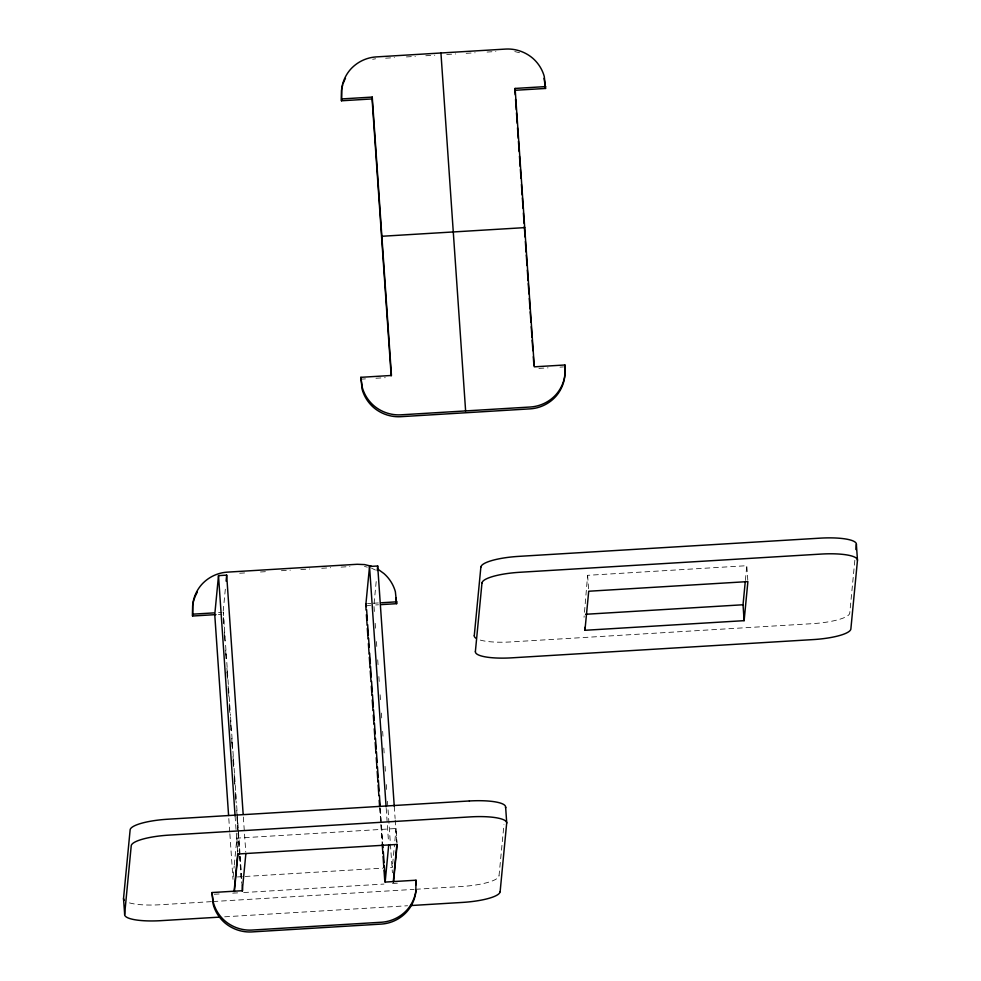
<?xml version="1.0" encoding="UTF-8"?>
<svg xmlns="http://www.w3.org/2000/svg" width="981" height="981" viewBox="0 0 981 981"><rect width="100%" height="100%" fill="white"/><g stroke="black" fill="none" stroke-linecap="round" stroke-linejoin="round"><path stroke-width="0.74" stroke-dasharray="4.91 3.68" d="M223.202 611.188L225.667 585.645M233.147 876.769L234.189 865.953M234.3 864.85L236.875 838.142L396.054 828.516L397.047 842.986M374.08 603.548L376.385 579.513M392.449 865.904L392.29 867.584L390.499 867.695M392.633 863.979L394.521 844.408M394.865 840.876L396.054 828.516M499.022 875.849L503.964 824.543M747.792 580.163L746.799 565.694L587.619 575.32L584.051 617.282M745.376 580.409L746.799 565.694M854.843 560.274L849.767 613.027A37.131 8.363 -3.9 0 1 811.9 623.695L510.512 641.942A37.131 8.363 -3.9 0 1 478.397 639.477M372.67 59.277L375.613 58.786M385.643 58.186L394.497 57.646M406.404 56.923L415.355 56.383M425.815 55.758L434.779 55.206M446.735 54.482L455.711 53.943M466.171 53.317L475.111 52.778M487.03 52.054L495.883 51.515M363.142 379.034L365.447 378.887M375.968 378.249L385.263 377.685M538.912 368.402L548.036 367.85M559.955 367.127L563.425 366.919M239.695 573.235L247.077 572.794M260.492 571.984L267.936 571.531M281.4 570.721L290.364 570.169M300.824 569.544L309.8 568.992M321.743 568.281L330.683 567.729M341.069 567.104L349.935 566.577M218.567 612.598L222.037 612.389M367.519 603.597L370.99 603.389M373.442 603.241L378.703 602.923M218.395 614.462L221.865 614.253M367.348 605.449L370.818 605.24M375.711 604.946L378.519 604.774M237.427 876.94L243.877 876.56M245.176 876.474L382.835 868.148M214.238 894.267L220.222 893.899M232.693 893.151L241.044 892.698M243.668 892.538L383.927 884.065M392.461 883.489L400.53 882.998M211.418 901.637L159.768 904.764A37.131 8.363 -3.9 0 1 127.653 902.299M212.938 901.539L414.068 889.375M415.552 889.289L461.156 886.53A37.131 8.363 -3.9 0 0 498.973 875.849M224.686 916.806L407.556 905.745M514.78 51.564L520.433 52.962M364.466 566.454L367.299 567.153M371.529 568.195L375.429 570.035M587.619 575.32L588.612 589.789M394.264 806.345L395.11 818.522M395.208 820.042L396.79 842.863M374.031 606.577L374.46 612.659M375.183 623.315L375.711 630.918M376.446 641.562L376.863 647.656M377.71 659.821L378.126 665.903M378.862 676.559L379.389 684.162M380.125 694.806L380.542 700.888M381.376 713.064L381.793 719.147M382.639 731.323L383.056 737.405M383.792 748.049L384.319 755.664M385.055 766.308L385.472 772.39M386.306 784.567L386.735 790.649M387.458 801.293L392.4 872.796M386.207 808.369L388.513 841.833M380.358 808.835L382.713 843.071M379.978 807.731L382.431 843.427M379.721 807.878L380.775 823.084M380.873 824.604L382.234 844.383M243.349 817.001L245.765 851.999M224.183 624.272L223.349 612.316L223.999 626.136M224.391 627.276L225.532 643.794M225.63 645.302L230.461 715.431M230.572 716.927L236.482 802.617M236.679 805.585L240.075 854.709M240.173 856.217L241.522 875.739M224.416 632.144L225.041 641.157M225.655 650.158L226.17 657.675M226.893 668.073L227.604 678.472M228.119 685.903L228.843 696.314M229.358 703.757L229.971 712.782M230.498 720.299L231.222 730.82M231.737 738.337L232.46 748.859M232.988 756.376L233.711 766.897M234.226 774.414L234.95 784.935M235.465 792.452L236.2 802.973M236.715 810.416L238.15 831.226M238.248 832.71L239.793 855.064M239.891 856.572L241.547 880.595M223.227 618.753L223.643 624.836M224.379 635.492L224.796 641.574M225.642 653.738L226.059 659.821M226.905 671.997L227.322 678.079M228.058 688.723L228.573 696.338M229.309 706.982L229.738 713.064M230.572 725.241L230.989 731.323M231.724 741.967L232.252 749.582M232.988 760.226L233.404 766.308M234.238 778.485L234.667 784.567M235.403 795.211L235.918 802.826M236.862 816.511L237.917 831.729M238.015 833.249L239.487 854.549M239.597 856.07L241.485 883.452M236.875 838.142L237.868 852.612M235.084 815.971L237.61 852.489M228.806 818.534L229.75 832.219M229.861 833.74L233 879.381"/><path stroke-width="1.47" d="M220.124 917.088L160.859 920.668A37.131 8.363 -3.9 0 1 124.673 914.464L123.52 898.559L130.13 829.877A37.131 8.363 -3.9 0 1 167.996 819.209L469.396 800.962M124.624 914.464L131.233 845.781A37.131 8.363 -3.9 0 1 169.1 835.113L470.488 816.879A37.131 8.363 -3.9 0 1 506.687 823.084L500.126 891.754M215.943 614.609L192.558 616.019L192.791 603.953A38.517 37.499 5.5 0 1 201.583 584.627C208.058 577.392 217.218 572.879 226.893 572.168L357.182 564.283L364.65 564.59L371.713 566.344M243.141 813.96L226.672 575.124L218.505 575.626L214.753 614.682L228.598 815.481M226.096 581.132L226.672 575.124M242.135 884.715L242.552 890.699L211.945 892.551L213.22 904.531A38.517 37.499 5.5 0 0 224.588 922.643C231.982 929.007 241.657 932.404 251.394 931.95L381.695 924.065C391.358 923.354 400.53 918.841 406.992 911.607A38.517 37.499 5.5 0 0 415.785 892.281L416.018 880.215L385.41 882.066M234.091 891.57L237.709 854.01L397.146 844.433L393.553 881.809M234.373 891.435L237.966 854.059M242.258 891.079L245.875 853.519M341.646 98.934L372.253 97.082L372.081 98.934L341.462 100.785L341.695 88.719A38.517 37.499 5.5 0 1 350.487 69.393C356.961 62.159 366.121 57.646 375.797 56.935L506.086 49.05C515.834 48.596 525.509 51.993 532.891 58.357A38.517 37.499 5.5 0 1 544.271 76.469L545.546 88.449L514.927 90.301L515.246 94.789M545.718 86.586L515.111 88.437L534.314 366.833L564.921 364.981L564.688 377.047A38.517 37.499 5.5 0 1 555.896 396.373C549.421 403.608 540.261 408.121 530.586 408.832L400.297 416.717C390.561 417.17 380.873 413.774 373.491 407.409A38.517 37.499 5.5 0 1 362.124 389.298L360.849 377.317L391.456 375.465L372.253 97.082M394.264 806.345L377.685 565.988L369.53 566.491L365.766 605.547L366.085 610.108M377.256 570.501L377.685 565.988M381.339 604.603L396.643 603.683L395.368 591.702A38.517 37.499 5.5 0 0 383.988 573.591L378.212 569.385M385.116 882.434L388.721 844.874M393.271 881.944L396.888 844.383M416.018 880.215L416.03 884.788M514.927 90.301L515.111 88.437M474.264 635.737L480.874 567.055M475.368 651.642L481.978 582.959M505.558 807.939L505.632 807.167L506.736 823.071M584.946 630.293L588.71 591.236L747.89 581.598L744.125 620.666L584.946 630.293L584.75 627.399M744.125 620.666L743.034 604.762L745.266 581.586M855.873 549.556L856.376 544.345A37.131 8.363 -3.9 0 0 820.141 538.152L518.741 556.374A37.131 8.363 -3.9 0 0 480.923 567.055M856.376 544.345L857.48 560.249L850.87 628.931A37.131 8.363 -3.9 0 1 813.004 639.6L511.604 657.846A37.131 8.363 -3.9 0 1 475.417 651.642M381.854 236.274L524.712 227.629M360.665 379.181L361.977 379.095M192.742 614.167L213.674 612.904M381.511 602.751L396.815 601.819M585.645 614.278L743.034 604.762M410.598 905.561L462.259 902.434A37.131 8.363 -3.9 0 0 500.077 891.754M544.087 78.333L545.546 88.449M395.944 598.005L396.643 603.683M564.921 364.981L564.872 375.183A38.517 37.499 5.5 0 1 556.08 394.521C549.605 401.744 540.445 406.257 530.77 406.98L400.481 414.853C390.732 415.306 381.057 411.91 373.675 405.545A38.517 37.499 5.5 0 1 362.296 387.434L360.849 377.317M515.552 99.277L516.276 109.774M516.484 112.778L517.208 123.287M517.514 127.788L518.238 138.26M518.446 141.227L519.157 151.638M519.464 156.089L520.188 166.488M520.396 169.468L521.009 178.383M521.426 184.391L522.15 194.925M522.358 197.929L523.081 208.45M523.388 212.963L524.112 223.484M524.32 226.488L525.043 237.01M525.362 241.522L526.086 252.043M526.294 255.048L527.018 265.569M527.324 270.082L528.06 280.603M528.256 283.57L528.98 293.981M529.286 298.432L529.998 308.843M530.206 311.811L530.929 322.222M531.236 326.685L531.96 337.206M532.168 340.211L532.891 350.72M533.308 356.728L533.922 365.692M440.935 52.986L465.619 410.916M372.081 98.934L391.174 375.833M341.462 100.785L341.523 90.583A38.517 37.499 5.5 0 1 342.749 84.893M369.53 566.491L386.109 806.848M366.207 603.671L366.416 606.663M366.624 609.655L367.348 620.139M367.654 624.639L368.378 635.161M368.586 638.165L369.212 647.166M369.616 653.113L370.34 663.524M370.536 666.491L371.259 676.89M371.566 681.354L372.277 691.752M372.486 694.769L373.32 706.786M373.528 709.79L374.252 720.324M374.46 723.328L375.183 733.849M375.502 738.362L376.226 748.883M376.434 751.887L377.158 762.409M377.464 766.921L378.188 777.442M378.396 780.447L379.12 790.968M379.439 795.468L380.15 805.867M382.823 844.567L383.031 847.572M383.338 852.072L384.062 862.593M384.27 865.598L384.993 876.082M366.391 614.682L367.127 625.326M367.335 628.367L368.071 639.011M368.39 643.585L369.126 654.229M369.334 657.27L370.07 667.914M370.278 670.967L371.014 681.611M371.321 686.173L371.958 695.308M372.265 699.87L373.001 710.514M373.32 715.075L373.945 724.211M374.264 728.773L375 739.416M375.208 742.458L375.944 753.114M376.263 757.675L376.986 768.319M377.207 771.36L377.93 782.016M378.151 785.058L378.874 795.701M379.193 800.263L379.61 806.357M382.234 844.383L382.872 853.507M383.08 856.56L383.816 867.204M384.025 870.245L384.76 880.889M218.505 575.626L235.084 815.971M211.945 892.551L213.392 902.667A38.517 37.499 5.5 0 0 224.772 920.779C232.154 927.143 241.829 930.54 251.577 930.086L381.867 922.214C391.542 921.49 400.702 916.977 407.176 909.755A38.517 37.499 5.5 0 0 415.969 890.417M192.558 616.019L192.619 605.817A38.517 37.499 5.5 0 1 197.279 592.242M857.431 560.261A37.131 8.363 -3.9 0 0 821.232 554.069L519.844 572.279A37.131 8.363 -3.9 0 0 482.027 582.959M475.748 638.128A37.131 8.363 -3.9 0 1 474.314 635.737M469.396 800.974A37.131 8.363 -3.9 0 1 505.583 807.167M124.17 900.202A37.131 8.363 -3.9 0 1 123.569 898.559M343.191 83.508A38.517 37.499 5.5 0 1 345.484 78.259"/></g></svg>
